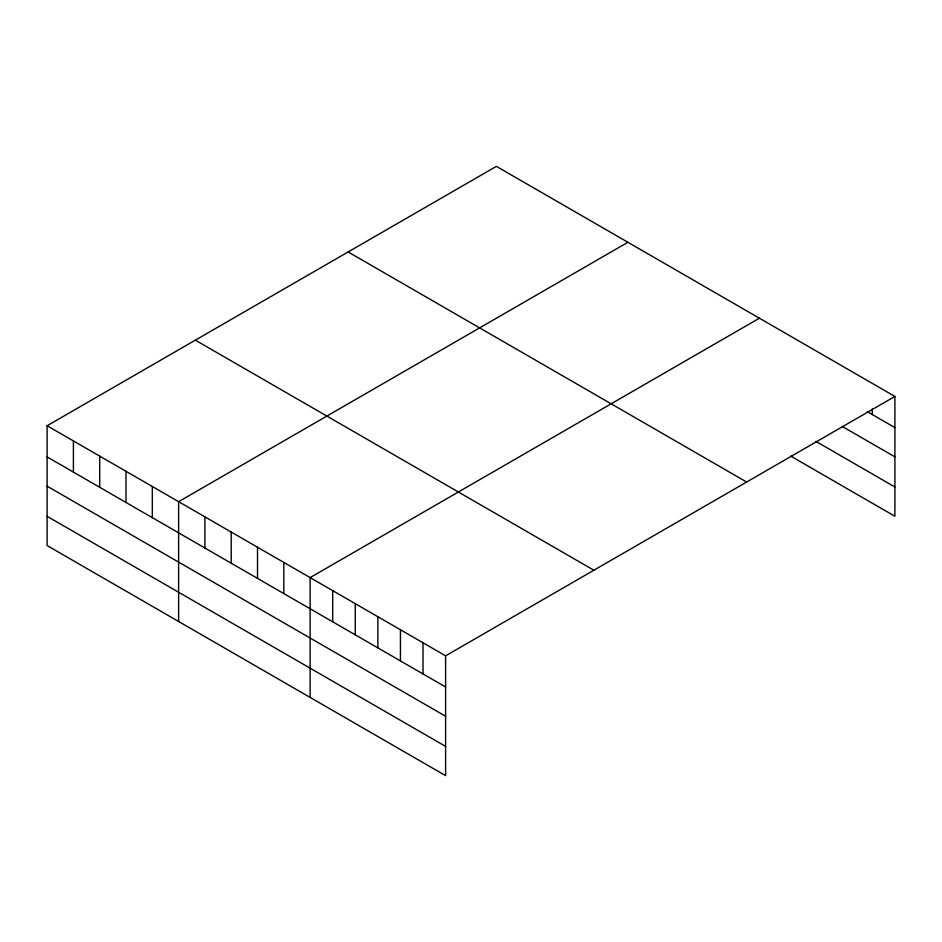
<?xml version="1.0" encoding="UTF-8"?>
<svg xmlns="http://www.w3.org/2000/svg" width="942" height="942" viewBox="0 0 942 942"><rect width="100%" height="100%" fill="white"/><g stroke="black" fill="none" stroke-linecap="round" stroke-linejoin="round"><path stroke-width="1.41" d="M894.9 396.441L496.387 166.357L47.1 425.749L47.1 545.559L445.613 775.643L445.613 655.832L894.9 396.441L894.9 516.251L790.774 456.128M627.902 242.282L178.615 501.674L178.615 621.484M759.405 318.208L310.118 577.599L310.118 697.421M867.299 411.666L894.9 427.597M842.207 426.432L894.9 456.858M815.866 441.362L894.9 486.99M348.128 251.961L746.629 482.033M195.359 340.156L593.872 570.228M47.1 425.749L445.613 655.832M47.1 456.917L445.613 686.989M47.1 486.166L445.613 716.25M47.1 516.31L445.613 746.394M872.316 408.899L872.316 414.562M423.029 642.797L423.029 673.954M400.444 629.751L400.444 660.919M377.86 616.716L377.86 647.884M355.287 603.681L355.287 634.837M332.703 590.646L332.703 621.802M283.813 562.421L283.813 593.578M257.519 547.231L257.519 578.4M231.214 532.042L231.214 563.21M204.909 516.864L204.909 548.02M152.31 486.496L152.31 517.653M126.004 471.306L126.004 502.475M99.699 456.116L99.699 487.285M73.405 440.938L73.405 472.095"/></g></svg>
